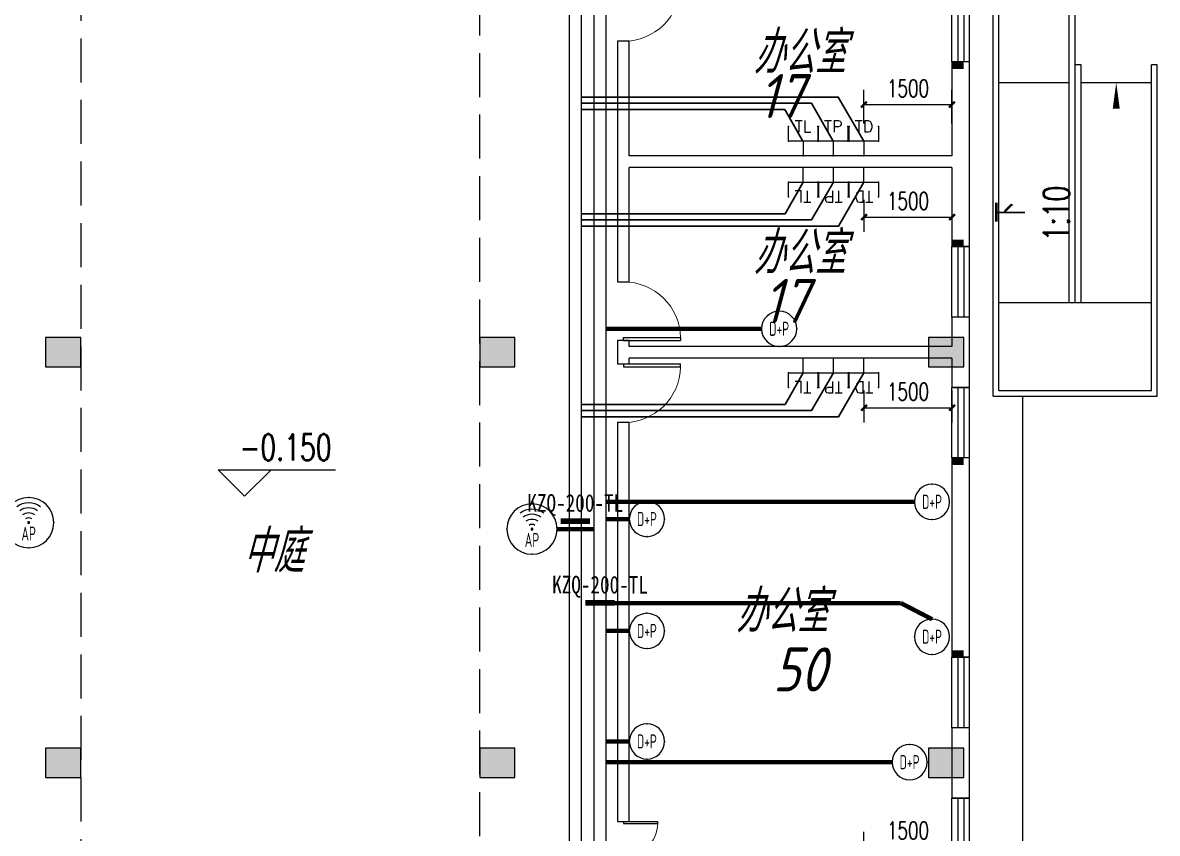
# Model space of a CAD drawing. Extents: x 1398449 to 2142961, y 256969 to 1032940.
# Drawn here: x 1642050 to 1661391, y 838354 to 852172 of the extents above; entities that cross this region are included whole.
import ezdxf
from ezdxf.enums import TextEntityAlignment as Align

# ---------------------------------------------------------------- set-up
doc = ezdxf.new("R2010")
doc.units = 0
doc.header["$LTSCALE"] = 1500
doc.header["$PDSIZE"] = 50
doc.linetypes.add('DASH', pattern=[0.35, 0.25, -0.1])
for name, color, linetype in [('1-建筑底图', 8, 'Continuous'), ('CABLETRAY_PDS', 6, 'Continuous'), ('EQUIP-通讯', 3, 'Continuous'), ('TEL_DIM', 3, 'Continuous'), ('WIRE-综合布线', 5, 'Continuous'), ('光纤点位', 3, 'Continuous'), ('内网桥架', 1, 'Continuous'), ('抗震支吊架', 2, 'Continuous'), ('红机电话', 3, 'Continuous'), ('结构柱子', 253, 'Continuous'), ('蓝机电话', 3, 'Continuous')]:
    doc.layers.add(name, color=color, linetype=linetype)
doc.layers.add('内网线路', color=1, linetype='Continuous', lineweight=30)
doc.styles.add('_TCH_DIM', font='SIMPLEX', dxfattribs={"bigfont": 'GBCBIG'})
doc.styles.add('_TCH_DIM_T3', font='SIMPLEX', dxfattribs={"width": 0.705882, "bigfont": 'GBCBIG'})
doc.styles.add('_TEL_ATTDEF', font='GBENOR', dxfattribs={"width": 0.8, "height": 3, "bigfont": 'GBCBIG'})
doc.styles.add('_TEL_DIM', font='SIMPLEX', dxfattribs={"width": 0.8, "height": 3.5, "bigfont": 'HZTXT'})
doc.styles.add('kzcad', font='', dxfattribs={"width": 0.8})
doc.styles.get("Standard").update_dxf_attribs({"font": 'gbeitc.shx', "bigfont": 'gbcbig.shx'})
doc.styles.get('kzcad').set_extended_font_data('SimSun')
doc.linetypes.add('JIEDI', pattern='A,1.25,-0.25,0.25,-0.25,0.625,["/",Standard,S=0.6,R=0,X=0,Y=-0.3],0.625,-0.25,0.25,-0.25', length=4)
doc.dimstyles.new('_TCH_ARCH&&100', dxfattribs={"dimtxt": 297.5, "dimasz": 100, "dimexe": 250, "dimexo": 300, "dimgap": 126.25, "dimtad": 1, "dimdec": 0, "dimzin": 0, "dimdsep": 46, "dimtxsty": '_TCH_DIM_T3', "dimblk": 'ARCHTICK', "dimcen": 0.09, "dimclrt": 7, "dimazin": 2, "dimtfac": 1, "dimtdec": 0, "dimtix": 1, "dimtmove": 2, "dimatfit": 3, "dimfxl": 1, "dimtolj": 1, "dimtzin": 0, "dimarcsym": 0})

# ---------------------------------------------------------------- blocks, each defined once
blk = doc.blocks.new('A$C7C7335C3')
at = {"layer": '结构柱子'}
h = blk.add_hatch(color=6, dxfattribs=at)
h.dxf.hatch_style = 1
h.paths.add_polyline_path([(123350, 21550), (123950, 21550), (123950, 22050), (123350, 22050)])
h = blk.add_hatch(color=6, dxfattribs=at)
h.dxf.hatch_style = 1
h.paths.add_polyline_path([(130750, 22050), (130750, 21550), (131350, 21550), (131350, 22050)])
h = blk.add_hatch(color=6, dxfattribs=at)
h.dxf.hatch_style = 1
h.paths.add_polyline_path([(139000, 22050), (138400, 22050), (138400, 21550), (139000, 21550)])
h = blk.add_hatch(color=6, dxfattribs=at)
h.dxf.hatch_style = 1
h.paths.add_polyline_path([(123950, 14550), (123950, 15050), (123350, 15050), (123350, 14550)])
h = blk.add_hatch(color=6, dxfattribs=at)
h.dxf.hatch_style = 1
h.paths.add_polyline_path([(130750, 15050), (130750, 14550), (131350, 14550), (131350, 15050)])
h = blk.add_hatch(color=6, dxfattribs=at)
h.dxf.hatch_style = 1
h.paths.add_polyline_path([(139000, 15050), (138400, 15050), (138400, 14550), (139000, 14550)])
at = {"layer": '结构柱子', "color": 6}
for points in [[(123950, 22050), (123350, 22050), (123350, 21550), (123950, 21550)], [(131350, 22050), (130750, 22050), (130750, 21550), (131350, 21550)], [(139000, 22050), (138400, 22050), (138400, 21550), (139000, 21550)], [(123950, 15050), (123350, 15050), (123350, 14550), (123950, 14550)], [(131350, 15050), (130750, 15050), (130750, 14550), (131350, 14550)], [(139000, 15050), (138400, 15050), (138400, 14550), (139000, 14550)]]:
    blk.add_lwpolyline(points, close=True, dxfattribs=at)
blk = doc.blocks.new('$TCHSYS$WIN2D')
for p, q in [((-0.5, 0.5), (0.5, 0.5)), ((-0.5, 0.5), (-0.5, -0.5)), ((0.5, 0.5), (0.5, -0.5)), ((0.5, 0.167), (-0.5, 0.167)), ((0.5, -0.167), (-0.5, -0.167)), ((-0.5, -0.5), (0.5, -0.5))]:
    blk.add_line(p, q)
blk = doc.blocks.new('$DorLib2D$00000001')
for p, q in [((0.45, 0.975), (0.5, 0.975)), ((0.45, 0), (0.45, 0.975)), ((0.5, 0), (0.5, 0.975)), ((0.5, 0), (0.45, 0))]:
    blk.add_line(p, q)
at = {"lineweight": 13}
blk.add_arc((0.475, 0), 0.975, 91.4693, 180, dxfattribs=at)
blk = doc.blocks.new('$DorLib2D$00000002')
for p, q in [((-0.5, 0), (-0.5, 0.4875)), ((-0.475, 0.4875), (-0.5, 0.4875)), ((-0.475, 0), (-0.475, 0.4875)), ((0.475, 0), (0.475, 0.4875)), ((0.475, 0.4875), (0.5, 0.4875)), ((0.5, 0), (0.5, 0.4875)), ((-0.5, 0), (-0.475, 0)), ((0.5, 0), (0.475, 0))]:
    blk.add_line(p, q)
at = {"lineweight": 13}
for centre, start, end in [((-0.4875, 0), 0, 88.53072), ((0.4875, 0), 91.46928, 180)]:
    blk.add_arc(centre, 0.4875, start, end, dxfattribs=at)
blk = doc.blocks.new('1-一层建筑底图')
at = {"layer": '1-建筑底图'}
for p, q in [((139500, 21149.8), (139500, 28594.8)), ((139600, 21249.8), (139600, 28594.8)), ((140800, 22749.8), (140800, 28594.8)), ((140900, 22749.8), (140900, 28594.8)), ((133300, 27200), (133100, 27200)), ((133100, 27200), (133100, 25150)), ((133300, 25250), (133300, 27200)), ((139100, 26850), (138800, 26850)), ((138800, 26850), (138800, 25250)), ((139100, 25150), (139100, 26850)), ((141000, 26799.8), (140900, 26799.8)), ((141000, 22749.8), (141000, 26799.8)), ((142300, 26799.8), (142200, 26799.8)), ((142200, 21249.8), (142200, 26799.8)), ((142300, 21149.8), (142300, 26799.8)), ((139600, 26499.8), (140800, 26499.8)), ((141000, 26499.8), (142200, 26499.8)), ((133100, 25150), (133100, 23100)), ((138800, 25250), (133300, 25250)), ((139100, 23700), (139100, 25150)), ((138800, 25050), (133300, 25050)), ((133300, 23100), (133300, 25050)), ((138800, 25050), (138800, 23700)), ((138800, 23700), (139100, 23700)), ((133100, 23100), (133300, 23100)), ((139600, 22749.8), (142200, 22749.8)), ((139100, 22500), (138800, 22500)), ((138800, 22500), (138800, 22000)), ((139100, 21900), (139100, 22500)), ((133300, 22100), (133100, 22100)), ((133100, 22100), (133100, 21900)), ((133300, 22000), (133300, 22100)), ((133100, 21900), (133100, 21700)), ((138800, 22000), (133300, 22000)), ((139100, 21300), (139100, 21900)), ((133100, 21700), (133300, 21700)), ((138800, 21800), (133300, 21800)), ((133300, 21700), (133300, 21800)), ((138800, 21800), (138800, 21300)), ((138800, 21300), (139100, 21300)), ((139500, 21149.8), (142300, 21149.8)), ((139600, 21249.8), (142200, 21249.8)), ((133100, 20700), (133100, 13900)), ((133300, 20700), (133100, 20700)), ((133300, 13900), (133300, 20700)), ((138800, 20100), (138800, 16700)), ((139100, 20100), (138800, 20100)), ((139100, 16700), (139100, 20100)), ((126742.8, 19447.6), (126292.8, 19897.6)), ((126292.8, 19897.6), (128293.2, 19897.6)), ((126742.8, 19447.6), (127192.8, 19897.6)), ((138800, 16700), (139100, 16700)), ((138800, 15500), (138800, 14300)), ((139100, 15500), (138800, 15500)), ((139100, 14300), (139100, 15500)), ((138800, 14300), (139100, 14300)), ((133100, 13900), (133300, 13900))]:
    blk.add_line(p, q, dxfattribs=at)
at = {"layer": '1-建筑底图', "linetype": 'DASH', "ltscale": 2}
blk.add_lwpolyline([(128700, 8400), (130750, 8400), (130750, 28300), (123950, 28300), (123950, 8400), (128700, 8400)], dxfattribs=at)
at = {"layer": '1-建筑底图'}
blk.add_lwpolyline([(140200, 26499.8, 0, 0, 0), (140200, 21999.8, 0, 0, 0), (141600, 21999.8, 0, 0, 0), (141600, 26499.8, 0, 120, 0), (141600, 26049.8, 0, 0, 0)], format="xyseb", dxfattribs=at)
blk.add_lwpolyline([(140000, 21149.8), (140000, -900), (131350, -900)], dxfattribs=at)
for points in [[(138800.1, 26730), (139000.1, 26730), (138800.1, 26850), (139000.1, 26850)], [(138800.1, 23700), (139000.1, 23700), (138800.1, 23820), (139000.1, 23820)], [(138800.1, 19980), (139000.1, 19980), (138800.1, 20100), (139000.1, 20100)], [(138800.1, 16700), (139000.1, 16700), (138800.1, 16820), (139000.1, 16820)]]:
    blk.add_solid(points, dxfattribs=at)
blk.add_blockref('A$C7C7335C3', (0, 100), dxfattribs=at)
for name, p, xscale, yscale, zscale, rotation in [('$DorLib2D$00000001', (133200, 27700), -1000, 1000, -1000, 269.9999999874889), ('$TCHSYS$WIN2D', (138950, 27450), -1200, 300, -1200, 269.9999999998153), ('$TCHSYS$WIN2D', (138950, 23100), -1200, 300, -1200, 269.9999999998174), ('$DorLib2D$00000001', (133200, 22600), 1000, 1000, 1000, 269.9999999874889), ('$DorLib2D$00000001', (133200, 21200), -1000, 1000, -1000, 269.9999999874893), ('$TCHSYS$WIN2D', (138950, 20700), -1200, 300, -1200, 269.9999999996041), ('$TCHSYS$WIN2D', (138950, 16100), -1200, 300, -1200, 269.9999999996041), ('$TCHSYS$WIN2D', (138950, 13700), -1200, 300, -1200, 269.9999999996041), ('$DorLib2D$00000002', (133200, 13300), 1200, 1200, 1200, 269.9999999874893)]:
    blk.add_blockref(name, p, dxfattribs=dict(at, xscale=xscale, yscale=yscale, zscale=zscale, rotation=rotation))
for s, height, p in [('办公室', 723.4, (135414.5, 26650.6)), ('17', 750, (135498.1, 25892)), ('办公室', 723.4, (135414.5, 23234)), ('17', 750, (135579, 22401)), ('中庭', 723.4, (126704.5, 18146.9)), ('办公室', 723.4, (135114.5, 17124)), ('50', 750, (135747.9, 16118.1))]:
    blk.add_text(s, height=height, dxfattribs=at).set_placement(p)
at = {"layer": '1-建筑底图', "style": '_TCH_DIM', "width": 0.705882}
blk.add_text('1:10', height=446.25, rotation=90, dxfattribs=at).set_placement((140803.8, 23792.3))
at = {"layer": '1-建筑底图', "style": '_TCH_DIM'}
blk.add_text('下', height=506.4, rotation=90, dxfattribs=at).set_placement((140048.1, 24107.4))
at = {"layer": '1-建筑底图', "style": '_TCH_DIM', "width": 0.705882}
blk.add_text('-0.150', height=446.25, dxfattribs=at).set_placement((126658.2, 20055.1))
blk = doc.blocks.new('$equip_U$00000080(win7-PC-hzk)')
blk.add_circle((0, 0.5), 0.5)
for p in [(0, 0.999), (-0.5, 0.5), (0.5, 0.5)]:
    blk.add_point(p)
at = {"color": 7, "style": '_TEL_DIM', "width": 0.7}
blk.add_attdef('$TEXT$', text='', height=0.4, dxfattribs=at).set_placement((0, 0.5), align=Align.MIDDLE_CENTER)
at = {"color": 7, "style": '_TEL_DIM', "flags": 1}
for tag in ['A', 'REMARK']:
    blk.add_attdef(tag, text='', height=0.00002, dxfattribs=at).set_placement((0, 0), align=Align.MIDDLE_CENTER)
blk = doc.blocks.new('$equip_U$00000091(win7-PC-hzk)')
for radius in [0.714, 0.0272]:
    blk.add_circle((0, 0), radius)
for radius in [0.571, 0.428, 0.285, 0.143]:
    blk.add_arc((0, 0), radius, 53.7049, 126.2951)
for p in [(0, 0.714), (-0.714, 0), (0.714, 0), (0, -0.714)]:
    blk.add_point(p)
at = {"color": 7, "style": '_TEL_DIM', "flags": 1}
for tag in ['A', 'REMARK']:
    blk.add_attdef(tag, text='', height=0.00002, dxfattribs=at).set_placement((0, 0), align=Align.MIDDLE_CENTER)
at = {"color": 7, "style": '_TEL_DIM', "width": 0.7}
blk.add_attdef('$TEXT$', text='', height=0.4, dxfattribs=at).set_placement((0, -0.31), align=Align.MIDDLE_CENTER)
blk = doc.blocks.new('$equip$00001867')
for p, q in [((-0.5, 0.499), (-0.5, 0.999)), ((0.5, 0.999), (0.5, 0.499)), ((0.5, 0.499), (-0.5, 0.499)), ((0, 0.5), (0, 0))]:
    blk.add_line(p, q)
for p in [(-0.5, 0.999), (0.5, 0.999), (-0.5, 0.499), (0.5, 0.499), (0, 0)]:
    blk.add_point(p)
at = {"color": 7, "style": '_TEL_DIM'}
blk.add_attdef('$TEXT$', text='', height=0.4, dxfattribs=at).set_placement((0, 0.999), align=Align.MIDDLE_CENTER)
at = {"color": 7, "style": '_TEL_DIM', "flags": 1}
blk.add_attdef('A', text='', height=0.00002, dxfattribs=at).set_placement((0, 0), align=Align.MIDDLE_CENTER)
blk = doc.blocks.new('$equip$00002670')
for p, q in [((-0.5, 0.499), (-0.5, 0.999)), ((0.5, 0.999), (0.5, 0.499)), ((0.5, 0.499), (-0.5, 0.499)), ((0, 0.5), (0, 0))]:
    blk.add_line(p, q)
for p in [(-0.5, 0.999), (0.5, 0.999), (-0.5, 0.499), (0.5, 0.499), (0, 0)]:
    blk.add_point(p)
at = {"color": 7, "style": '_TEL_DIM'}
blk.add_attdef('$TEXT$', text='', height=0.4, dxfattribs=at).set_placement((0, 0.999), align=Align.MIDDLE_CENTER)
at = {"color": 7, "style": '_TEL_DIM', "flags": 1}
blk.add_attdef('A', text='', height=0.000025, dxfattribs=at).set_placement((0, 0), align=Align.MIDDLE_CENTER)
blk = doc.blocks.new('_ArchTick')
at = {"color": 0, "linetype": 'ByBlock', "const_width": 0.4}
blk.add_lwpolyline([(-0.5, -0.5), (0.5, 0.5)], dxfattribs=at)
blk = doc.blocks.new('*D992')
at = {"layer": 'Defpoints', "color": 0, "transparency": 16777216}
for p in [(1657891, 838127), (1656391, 837504), (1657891, 837504)]:
    blk.add_point(p, dxfattribs=at)
at = {"layer": 'TEL_DIM', "color": 0, "lineweight": -2, "transparency": 16777216}
for p, q in [((1656391, 837804), (1656391, 838377)), ((1657891, 837804), (1657891, 838377)), ((1656391, 838127), (1657891, 838127))]:
    blk.add_line(p, q, dxfattribs=at)
at = {"layer": 'TEL_DIM', "color": 0, "lineweight": -2, "transparency": 16777216, "xscale": 100, "yscale": 100, "zscale": 100, "rotation": 180}
blk.add_blockref('_ArchTick', (1656391, 838127), dxfattribs=at)
at = {"layer": 'TEL_DIM', "color": 0, "lineweight": -2, "transparency": 16777216, "xscale": 100, "yscale": 100, "zscale": 100}
blk.add_blockref('_ArchTick', (1657891, 838127), dxfattribs=at)
at = {"layer": 'TEL_DIM', "color": 7, "transparency": 16777216, "insert": (1657141, 838402), "char_height": 297.5, "attachment_point": 5, "style": '_TCH_DIM_T3'}
blk.add_mtext('\\A1;1500', dxfattribs=at)
blk = doc.blocks.new('*D994')
at = {"layer": 'Defpoints', "color": 0, "transparency": 16777216}
for p in [(1656391, 846205), (1657891, 846205), (1657891, 845608)]:
    blk.add_point(p, dxfattribs=at)
at = {"layer": 'TEL_DIM', "color": 0, "lineweight": -2, "transparency": 16777216}
for p, q in [((1656391, 845905), (1656391, 845358)), ((1657891, 845905), (1657891, 845358)), ((1656391, 845608), (1657891, 845608))]:
    blk.add_line(p, q, dxfattribs=at)
at = {"layer": 'TEL_DIM', "color": 0, "lineweight": -2, "transparency": 16777216, "xscale": 100, "yscale": 100, "zscale": 100, "rotation": 180}
blk.add_blockref('_ArchTick', (1656391, 845608), dxfattribs=at)
at = {"layer": 'TEL_DIM', "color": 0, "lineweight": -2, "transparency": 16777216, "xscale": 100, "yscale": 100, "zscale": 100}
blk.add_blockref('_ArchTick', (1657891, 845608), dxfattribs=at)
at = {"layer": 'TEL_DIM', "color": 7, "transparency": 16777216, "insert": (1657141, 845883), "char_height": 297.5, "attachment_point": 5, "style": '_TCH_DIM_T3'}
blk.add_mtext('\\A1;1500', dxfattribs=at)
blk = doc.blocks.new('*D995')
at = {"layer": 'Defpoints', "color": 0, "transparency": 16777216}
for p in [(1657891, 850777), (1656391, 850154), (1657891, 850154)]:
    blk.add_point(p, dxfattribs=at)
at = {"layer": 'TEL_DIM', "color": 0, "lineweight": -2, "transparency": 16777216}
for p, q in [((1656391, 850454), (1656391, 851027)), ((1657891, 850454), (1657891, 851027)), ((1656391, 850777), (1657891, 850777))]:
    blk.add_line(p, q, dxfattribs=at)
at = {"layer": 'TEL_DIM', "color": 0, "lineweight": -2, "transparency": 16777216, "xscale": 100, "yscale": 100, "zscale": 100, "rotation": 180}
blk.add_blockref('_ArchTick', (1656391, 850777), dxfattribs=at)
at = {"layer": 'TEL_DIM', "color": 0, "lineweight": -2, "transparency": 16777216, "xscale": 100, "yscale": 100, "zscale": 100}
blk.add_blockref('_ArchTick', (1657891, 850777), dxfattribs=at)
at = {"layer": 'TEL_DIM', "color": 7, "transparency": 16777216, "insert": (1657141, 851052), "char_height": 297.5, "attachment_point": 5, "style": '_TCH_DIM_T3'}
blk.add_mtext('\\A1;1500', dxfattribs=at)
blk = doc.blocks.new('*D996')
at = {"layer": 'Defpoints', "color": 0, "transparency": 16777216}
for p in [(1656391, 849455), (1657891, 849455), (1657891, 848858)]:
    blk.add_point(p, dxfattribs=at)
at = {"layer": 'TEL_DIM', "color": 0, "lineweight": -2, "transparency": 16777216}
for p, q in [((1656391, 849155), (1656391, 848608)), ((1657891, 849155), (1657891, 848608)), ((1656391, 848858), (1657891, 848858))]:
    blk.add_line(p, q, dxfattribs=at)
at = {"layer": 'TEL_DIM', "color": 0, "lineweight": -2, "transparency": 16777216, "xscale": 100, "yscale": 100, "zscale": 100, "rotation": 180}
blk.add_blockref('_ArchTick', (1656391, 848858), dxfattribs=at)
at = {"layer": 'TEL_DIM', "color": 0, "lineweight": -2, "transparency": 16777216, "xscale": 100, "yscale": 100, "zscale": 100}
blk.add_blockref('_ArchTick', (1657891, 848858), dxfattribs=at)
at = {"layer": 'TEL_DIM', "color": 7, "transparency": 16777216, "insert": (1657141, 849133), "char_height": 297.5, "attachment_point": 5, "style": '_TCH_DIM_T3'}
blk.add_mtext('\\A1;1500', dxfattribs=at)

msp = doc.modelspace()

# ---------------------------------------------------------------- linework, layer by layer
at = {"layer": 'CABLETRAY_PDS'}
for p, q in [((1651791, 831087.9), (1651791, 853477.7)), ((1651991, 853477.7), (1651991, 831087.9))]:
    msp.add_line(p, q, dxfattribs=at)
at = {"layer": 'WIRE-综合布线', "linetype": 'Continuous', "const_width": 75}
for points in [[(1654645.9, 846954.1), (1651991, 846954.1)], [(1657251.5, 844004.4), (1651991, 844004.4)], [(1652391, 843711.1), (1651991, 843711.1)], [(1651791, 843540.5), (1651159.9, 843540.5)], [(1657017.3, 842279.3), (1651991, 842279.3)], [(1657551.2, 842004.1), (1657017.3, 842279.3)], [(1652390.9, 841804.4), (1651991, 841804.4)], [(1652390.9, 839920.3), (1651991, 839920.3)], [(1656868.8, 839567.2), (1651991, 839567.2)]]:
    msp.add_lwpolyline(points, dxfattribs=at)
at = {"layer": '内网桥架'}
for p, q in [((1651368.2, 832551.3), (1651368.2, 854799.9)), ((1651568.2, 854799.9), (1651568.2, 832551.3))]:
    msp.add_line(p, q, dxfattribs=at)
at = {"layer": '内网线路'}
for points in [[(1656387.3, 850153.9), (1655953.5, 850904.2), (1651568.2, 850904.2)], [(1655867.3, 850153.9), (1655494.8, 850798.4), (1651568.2, 850798.4)], [(1655349, 850153.9), (1655040.8, 850692.1), (1651568.2, 850692.1)], [(1655352.7, 849454.7), (1655044.5, 848916.5), (1651568.2, 848916.5)], [(1655871, 849454.7), (1655498.5, 848810.1), (1651568.2, 848810.1)], [(1656391, 849454.7), (1655957.1, 848704.4), (1651568.2, 848704.4)], [(1655352.7, 846204.7), (1655044.5, 845666.5), (1651568.2, 845666.5)], [(1655871, 846204.7), (1655498.5, 845560.1), (1651568.2, 845560.1)], [(1656391, 846204.7), (1655957.1, 845454.4), (1651568.2, 845454.4)]]:
    msp.add_lwpolyline(points, dxfattribs=at)
at = {"layer": '抗震支吊架', "color": 5, "const_width": 100}
msp.add_lwpolyline([(1651218.2, 843675.6), (1651718.2, 843675.6)], dxfattribs=at)
at = {"layer": '抗震支吊架', "color": 2, "const_width": 100}
msp.add_lwpolyline([(1651641, 842282.8), (1652141, 842282.8)], dxfattribs=at)

# ---------------------------------------------------------------- block references
at = {"layer": '1-建筑底图', "linetype": 'JIEDI'}
msp.add_blockref('1-一层建筑底图', (1519090.9, 824654.4), dxfattribs=at)
at = {"layer": 'EQUIP-通讯', "linetype": 'JIEDI'}
ref = msp.add_blockref('$equip_U$00000080(win7-PC-hzk)', (1654945.6, 847253.8), dxfattribs=dict(at, xscale=-600, yscale=600, zscale=600, rotation=180))
ref.add_attrib('$TEXT$', 'D+P', dxfattribs={"layer": '0', "color": 7, "height": 240, "style": '_TEL_ATTDEF', "width": 0.7}).set_placement((1654945.6, 846954.1), align=Align.MIDDLE_CENTER)
ref = msp.add_blockref('$equip_U$00000080(win7-PC-hzk)', (1657850.9, 844004.4), dxfattribs=dict(at, xscale=-600, yscale=600, zscale=600, rotation=90.00000000000007))
ref.add_attrib('$TEXT$', 'D+P', dxfattribs={"layer": '0', "color": 7, "height": 240, "style": '_TEL_ATTDEF', "width": 0.7}).set_placement((1657551.2, 844004.4), align=Align.MIDDLE_CENTER)
ref = msp.add_blockref('$equip_U$00000091(win7-PC-hzk)', (1642151.8, 843650.2), dxfattribs=dict(at, xscale=-600, yscale=600, zscale=600))
ref.add_attrib('$TEXT$', 'AP', dxfattribs={"layer": '0', "color": 7, "height": 240, "style": '_TEL_ATTDEF', "width": 0.7}).set_placement((1642151.8, 843463.9), align=Align.MIDDLE_CENTER)
ref = msp.add_blockref('$equip_U$00000091(win7-PC-hzk)', (1650731.7, 843540.5), dxfattribs=dict(at, xscale=-600, yscale=600, zscale=600))
ref.add_attrib('$TEXT$', 'AP', dxfattribs={"layer": '0', "color": 7, "height": 240, "style": '_TEL_ATTDEF', "width": 0.7}).set_placement((1650731.7, 843354.2), align=Align.MIDDLE_CENTER)
ref = msp.add_blockref('$equip_U$00000080(win7-PC-hzk)', (1652690.7, 844010.8), dxfattribs=dict(at, xscale=-600, yscale=600, zscale=600, rotation=180))
ref.add_attrib('$TEXT$', 'D+P', dxfattribs={"layer": '0', "color": 7, "height": 240, "style": '_TEL_ATTDEF', "width": 0.7}).set_placement((1652690.7, 843711.1), align=Align.MIDDLE_CENTER)
ref = msp.add_blockref('$equip_U$00000080(win7-PC-hzk)', (1652390.9, 841804.4), dxfattribs=dict(at, xscale=-600, yscale=600, zscale=600, rotation=270.0000000000002))
ref.add_attrib('$TEXT$', 'D+P', dxfattribs={"layer": '0', "color": 7, "height": 240, "style": '_TEL_ATTDEF', "width": 0.7}).set_placement((1652690.6, 841804.4), align=Align.MIDDLE_CENTER)
ref = msp.add_blockref('$equip_U$00000080(win7-PC-hzk)', (1657850.9, 841704.4), dxfattribs=dict(at, xscale=-600, yscale=600, zscale=600, rotation=90.00000000000007))
ref.add_attrib('$TEXT$', 'D+P', dxfattribs={"layer": '0', "color": 7, "height": 240, "style": '_TEL_ATTDEF', "width": 0.7}).set_placement((1657551.2, 841704.4), align=Align.MIDDLE_CENTER)
ref = msp.add_blockref('$equip_U$00000080(win7-PC-hzk)', (1652390.9, 839920.3), dxfattribs=dict(at, xscale=-600, yscale=600, zscale=600, rotation=270))
ref.add_attrib('$TEXT$', 'D+P', dxfattribs={"layer": '0', "color": 7, "height": 240, "style": '_TEL_ATTDEF', "width": 0.7}).set_placement((1652690.6, 839920.3), align=Align.MIDDLE_CENTER)
ref = msp.add_blockref('$equip_U$00000080(win7-PC-hzk)', (1657168.5, 839267.5), dxfattribs=dict(at, xscale=-600, yscale=600, zscale=600))
ref.add_attrib('$TEXT$', 'D+P', dxfattribs={"layer": '0', "color": 7, "height": 240, "style": '_TEL_ATTDEF', "width": 0.7}).set_placement((1657168.5, 839567.2), align=Align.MIDDLE_CENTER)
at = {"layer": '光纤点位', "xscale": 500, "yscale": 500, "zscale": 500}
msp.add_blockref('$equip$00002670', (1656391, 849904.4), dxfattribs=at).add_auto_attribs({'$TEXT$': 'TD'})
at = {"layer": '光纤点位', "xscale": 500, "yscale": 500, "zscale": 500, "rotation": 180}
for p in [(1656391, 849704.4), (1656391, 846454.4)]:
    msp.add_blockref('$equip$00002670', p, dxfattribs=at).add_auto_attribs({'$TEXT$': 'TD'})
at = {"layer": '红机电话', "xscale": 500, "yscale": 500, "zscale": 500}
msp.add_blockref('$equip$00001867', (1655867.3, 849904.4), dxfattribs=at).add_auto_attribs({'$TEXT$': 'TP'})
at = {"layer": '红机电话', "xscale": 500, "yscale": 500, "zscale": 500, "rotation": 180}
for p in [(1655871, 849704.4), (1655871, 846454.4)]:
    msp.add_blockref('$equip$00001867', p, dxfattribs=at).add_auto_attribs({'$TEXT$': 'TP'})
at = {"layer": '蓝机电话', "xscale": 500, "yscale": 500, "zscale": 500}
msp.add_blockref('$equip$00001867', (1655352.7, 849904.4), dxfattribs=at).add_auto_attribs({'$TEXT$': 'TL'})
at = {"layer": '蓝机电话', "xscale": 500, "yscale": 500, "zscale": 500, "rotation": 180}
for p in [(1655352.7, 849704.4), (1655352.7, 846454.4)]:
    msp.add_blockref('$equip$00001867', p, dxfattribs=at).add_auto_attribs({'$TEXT$': 'TL'})

# ---------------------------------------------------------------- texts
at = {"layer": '抗震支吊架', "color": 5, "style": 'kzcad', "width": 0.8}
msp.add_text('KZQ-200-TL', height=300, rotation=359.88539, dxfattribs=at).set_placement((1651468.2, 843835.6), align=Align.CENTER)
at = {"layer": '抗震支吊架', "color": 2, "style": 'kzcad', "width": 0.8}
msp.add_text('KZQ-200-TL', height=300, rotation=359.88539, dxfattribs=at).set_placement((1651891, 842442.8), align=Align.CENTER)

# ---------------------------------------------------------------- dimensions: what is measured, and where the dimension line sits
at = {"layer": 'TEL_DIM'}
for p1, p2, distance, picture, middle in [((1656391, 850154.2), (1657891, 850154.2), 622.8, '*D995', (1657141, 851051.9)), ((1656391, 849454.7), (1657891, 849454.7), -596.7, '*D996', (1657141, 849132.9)), ((1656391, 846204.7), (1657891, 846204.7), -596.7, '*D994', (1657141, 845882.9)), ((1656391, 837504.2), (1657891, 837504.2), 622.8, '*D992', (1657141, 838401.9))]:
    dim = msp.add_aligned_dim(p1=p1, p2=p2, distance=distance, dimstyle='_TCH_ARCH&&100', dxfattribs=at)
    dim.commit()
    dim.dimension.update_dxf_attribs({"geometry": picture, "text_midpoint": middle})

doc.saveas('drawing.dxf')
